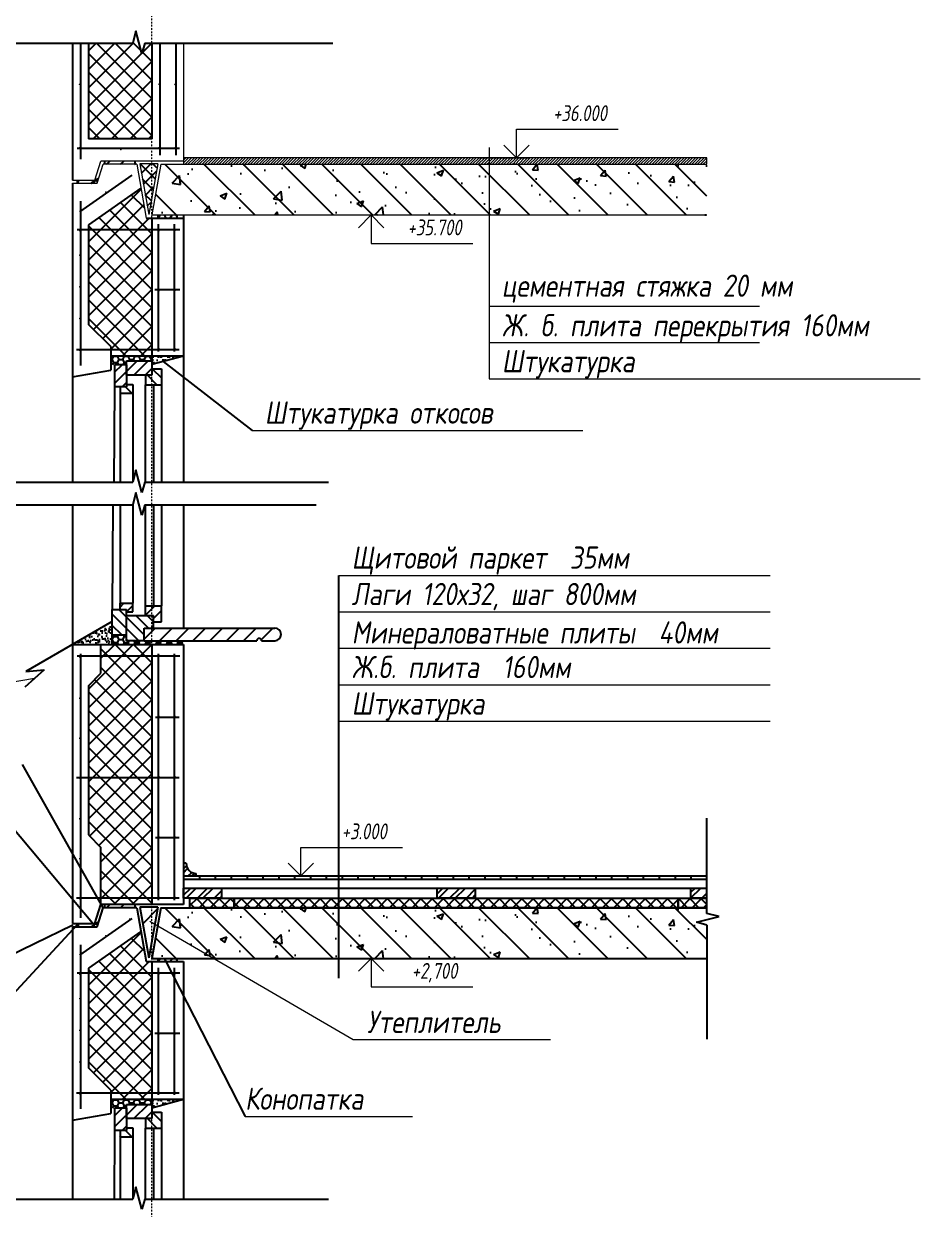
# Model space of a CAD drawing. Header units: millimetres. Extents: x -257254 to 390979, y -202328 to 355504.
# Drawn here: x 196437 to 210577, y 322458 to 341149 of the extents above; entities that cross this region are included whole.
import ezdxf
from ezdxf.enums import TextEntityAlignment as Align

# ---------------------------------------------------------------- set-up
doc = ezdxf.new("R2010")
doc.units = ezdxf.units.MM
doc.linetypes.add('DASHDOTX2', pattern=[50.8, 25.4, -12.7, 0, -12.7])
doc.layers.get('0').update_dxf_attribs({"lineweight": 25})
doc.layers.add('A-Wall-H', color=250, linetype='Continuous', lineweight=20)
doc.layers.add('RAZMER', color=250, linetype='Continuous', lineweight=13)
for name, color, linetype in [('АРМАТУРА', 134, 'Continuous'), ('ВЫНОСКИ_Р_СТ', 130, 'Continuous'), ('ГЕРМЕТИК', 50, 'Continuous'), ('ЛАГИ', 210, 'Continuous'), ('НЕНЕСУЩ_СТЕНЫ', 232, 'Continuous'), ('ОКНА_Р_СТ', 90, 'Continuous'), ('ПАРКЕТ', 30, 'Continuous'), ('ПЛИТЫ_ПЕРЕКРЫТИЯ', 10, 'Continuous'), ('ПОЛ', 250, 'Continuous'), ('ПРОКЛАДКА', 250, 'Continuous'), ('ПРОЁМЫ', 134, 'Continuous'), ('РАЗДЕЛИТ_ЛИНИИ', 60, 'Continuous'), ('СТЫКИ_ГОРИЗ', 190, 'Continuous'), ('УПРУГ_РЕЗ_ПРОКЛАДКА', 130, 'Continuous'), ('УТЕПЛИТЕЛЬ', 30, 'Continuous'), ('ШТРИХ_ПП', 20, 'Continuous'), ('ШТРИХ_УРП', 120, 'Continuous'), ('图框_标题栏属性', 1, 'Continuous')]:
    doc.layers.add(name, color=color, linetype=linetype)
doc.styles.add('SIMPLEX', font='simplex.shx', dxfattribs={"width": 0.8, "oblique": 10})
doc.styles.get("Standard").update_dxf_attribs({"font": 'GOST_Common.ttf'})
pattern_1 = [(45, (131372.34, 364033.62), (-145.8408, 145.8408), []), (135, (131372.34, 364033.62), (-145.8408, -145.8408), [])]
pattern_2 = [(37.5, (131372.34, 379033.625), (-3.14967, 96.34119), [0, -76, 0, -85, 0, -81.25]), (7.5, (131372.34, 379033.62), (88.48884, 141.1073), [0, -41, 0, -68.5, 0, -26.25]), (327.5, (131310.84, 379033.625), (155.70709, 0.28295), [0, -25, 0, -90, 0, -117.5]), (317.5, (131310.84, 379033.62), (150.30633, 43.88378), [0, -12.5, 0, -59, 0, -67.5])]
pattern_3 = [(0, (131372.34, 379033.625), (84.375, 48.71393), [56.25, -112.5]), (120, (131372.34, 379033.625), (-84.375, 48.71393), [56.25, -112.5]), (60, (131372.34, 379033.625), (2e-07, 97.427858), [-112.5, 56.25])]
pattern_4 = [(45, (131372.34, 379033.62), (-88.38835, 88.38835), [])]
pattern_5 = [(135, (131372.34, 379033.62), (-88.38835, -88.38835), [])]
pattern_6 = [(45, (131372.34, 379033.62), (-132.58252, 132.58252), [])]

# ---------------------------------------------------------------- blocks, each defined once
blk = doc.blocks.new('OTM_LEVEL_2')
at = {"color": 0, "linetype": 'ByBlock'}
for p, q in [((6, 0), (6, 4.5)), ((6, 4.5), (22, 4.5)), ((6, 0), (4, 2)), ((6, 0), (8, 2)), ((0, 0), (8, 0))]:
    blk.add_line(p, q, dxfattribs=at)
at = {"linetype": 'ByBlock'}
blk.add_attdef('OTM_LEVEL', text='', height=2.5, dxfattribs=at).set_placement((20, 6), align=Align.MIDDLE)

msp = doc.modelspace()

# ---------------------------------------------------------------- hatches: boundary and pattern name
at = {"layer": 'A-Wall-H'}
h = msp.add_hatch(dxfattribs=at)
h.set_pattern_fill('ANSI31', color=256, scale=10)
h.set_pattern_definition([(45, (292599.063, 369464.114), (-22.45064, 22.45064), [])])
h.paths.add_polyline_path([(203776.93414, 339034.73276), (198958.89273, 339034.73276), (198958.89273, 338933.28171), (203776.93414, 338933.28171)])
h.paths.add_polyline_path([(204159.66562, 339034.73276), (203776.93414, 339034.73276), (203780.29754, 338933.28171), (204195.86568, 338933.28171)])
h.paths.add_polyline_path([(207208.89273, 338933.28171), (204260.10054, 338933.28171), (204160.17629, 339034.73276), (207208.89273, 339034.73276)])
h.paths.add_polyline_path([(204262.56772, 338933.28171), (204191.29937, 338933.28171), (204160.17629, 339034.73276)], flags=17)
h.paths.add_polyline_path([(204211.11667, 338984.73276), (204163.82893, 339034.73276), (204160.17629, 339034.73276)], flags=16)
at = {"layer": 'ЛАГИ'}
h = msp.add_hatch(dxfattribs=at)
h.set_pattern_fill('ANSI32', color=0, scale=500, style=0)
h.set_pattern_definition([(45, (131372.34, 364033.62), (-132.58252, 132.58252), []), (45, (131460.73, 364033.62), (-132.58252, 132.58252), [])])
h.paths.add_polyline_path([(199558.89273, 327522.55679), (198958.89273, 327522.55679), (198958.89273, 327362.55679), (199558.89273, 327362.55679)])
h.paths.add_polyline_path([(203558.89273, 327522.55679), (202958.89273, 327522.55679), (202958.89273, 327362.55679), (203558.89273, 327362.55679)])
h.paths.add_polyline_path([(207208.89273, 327522.55679), (206958.89273, 327522.55679), (206958.89273, 327362.55679), (207208.89273, 327362.55679)])
at = {"layer": 'ОКНА_Р_СТ'}
h = msp.add_hatch(dxfattribs=at)
h.set_pattern_fill('HONEY', color=0, scale=450, style=0)
h.set_pattern_definition([(0, (131372.34, 375754.35), (84.375, 48.71393), [56.25, -112.5]), (120, (131372.34, 375754.35), (-84.375, 48.71393), [56.25, -112.5]), (60, (131372.34, 375754.35), (2e-07, 97.427858), [-112.5, 56.25])])
h.paths.add_polyline_path([(197808.89273, 335908.28171), (197808.89273, 335773.28171), (197868.89273, 335773.28171), (198058.89273, 335773.28171), (198058.89273, 335833.28171), (198458.89273, 335833.28171), (198458.89273, 335908.28171)])
h = msp.add_hatch(dxfattribs=at)
h.set_pattern_fill('AR-SAND', color=0, scale=50, style=0)
h.set_pattern_definition([(37.5, (131372.34, 375754.35), (-3.14967, 96.34119), [0, -76, 0, -85, 0, -81.25]), (7.5, (131372.34, 375754.35), (88.48884, 141.1073), [0, -41, 0, -68.5, 0, -26.25]), (327.5, (131310.84, 375754.35), (155.70709, 0.28295), [0, -25, 0, -90, 0, -117.5]), (317.5, (131310.84, 375754.35), (150.30633, 43.88378), [0, -12.5, 0, -59, 0, -67.5])])
h.paths.add_polyline_path([(198958.89273, 335908.28171), (198458.89273, 335908.28171), (198458.89273, 335774.30711)])
h = msp.add_hatch(dxfattribs=at)
h.set_pattern_fill('ANSI31', color=0, scale=1000, style=0)
h.set_pattern_definition([(45, (131372.34, 375754.35), (-88.38835, 88.38835), [])])
h.paths.add_polyline_path([(198058.89273, 335773.28171), (197868.89273, 335773.28171), (197868.89273, 335423.28171), (198058.89273, 335423.28171)])
h.paths.add_polyline_path([(198058.89273, 335833.28171), (198058.89273, 335608.28171), (198458.89273, 335608.28171), (198458.89273, 335833.28171)])
h = msp.add_hatch(dxfattribs=at)
h.set_pattern_fill('ANSI31', color=0, scale=1000, angle=90, style=0)
h.set_pattern_definition([(135, (131372.34, 375754.35), (-88.38835, -88.38835), [])])
h.paths.add_polyline_path([(198158.89273, 335461.1574), (198058.89273, 335461.1574), (198058.89273, 335423.28171), (197958.89273, 335423.28171), (197958.89273, 335323.28171), (198158.89273, 335323.28171)])
h.paths.add_polyline_path([(198458.89273, 335608.28171), (198358.89273, 335608.28171), (198358.89273, 335458.28171), (198608.89273, 335458.28171), (198608.89273, 335708.28171), (198458.89273, 335708.28171)])
h = msp.add_hatch(dxfattribs=at)
h.set_pattern_fill('ANSI31', color=0, scale=1000, style=0)
h.set_pattern_definition(pattern_4)
h.paths.add_polyline_path([(198486.41682, 331821.42704), (198486.41682, 331721.42704), (198608.89273, 331721.42704), (198608.89273, 331971.42704), (198358.89273, 331971.42704), (198358.89273, 331821.42704)])
h.paths.add_polyline_path([(198058.89273, 331912.55679), (198058.89273, 331874.68111), (198158.89273, 331874.68111), (198158.89273, 332012.55679), (197958.89273, 332012.55679), (197958.89273, 331912.55679)])
h = msp.add_hatch(dxfattribs=at)
h.set_pattern_fill('ANSI31', color=0, scale=1000, style=0)
h.set_pattern_definition(pattern_4)
h.paths.add_polyline_path([(198486.41682, 331821.42704), (198486.41682, 331721.42704), (198608.89273, 331721.42704), (198608.89273, 331971.42704), (198358.89273, 331971.42704), (198358.89273, 331821.42704)])
h.paths.add_polyline_path([(198058.89273, 331912.55679), (198058.89273, 331874.68111), (198158.89273, 331874.68111), (198158.89273, 332012.55679), (197958.89273, 332012.55679), (197958.89273, 331912.55679)])
h = msp.add_hatch(dxfattribs=at)
h.set_pattern_fill('ANSI31', color=0, scale=1000, angle=90, style=0)
h.set_pattern_definition(pattern_5)
h.paths.add_polyline_path([(198058.89273, 331762.55679), (198058.89273, 331912.55679), (197833.89273, 331912.55679), (197833.89273, 331512.55679), (198058.89273, 331512.55679)])
h.paths.add_polyline_path([(198336.41682, 331621.42704), (198486.41682, 331621.42704), (198486.41682, 331821.42704), (198058.89273, 331821.42704), (198058.89273, 331762.55679), (198058.89273, 331421.42704), (198336.41682, 331421.42704)])
h = msp.add_hatch(dxfattribs=at)
h.set_pattern_fill('ANSI31', color=0, scale=1000, angle=90, style=0)
h.set_pattern_definition(pattern_5)
h.paths.add_polyline_path([(198058.89273, 331762.55679), (198058.89273, 331912.55679), (197833.89273, 331912.55679), (197833.89273, 331512.55679), (198058.89273, 331512.55679)])
h.paths.add_polyline_path([(198336.41682, 331621.42704), (198486.41682, 331621.42704), (198486.41682, 331821.42704), (198058.89273, 331821.42704), (198058.89273, 331762.55679), (198058.89273, 331421.42704), (198336.41682, 331421.42704)])
h = msp.add_hatch(dxfattribs=at)
h.set_pattern_fill('AR-SAND', color=0, scale=50, style=0)
h.set_pattern_definition(pattern_2)
h.paths.add_polyline_path([(197833.89273, 331512.55679), (197833.89273, 331723.40071), (197208.89273, 331362.55679), (197833.89273, 331362.55679)])
h = msp.add_hatch(dxfattribs=at)
h.set_pattern_fill('AR-SAND', color=0, scale=50, style=0)
h.set_pattern_definition(pattern_2)
h.paths.add_polyline_path([(197833.89273, 331512.55679), (197833.89273, 331723.40071), (197208.89273, 331362.55679), (197833.89273, 331362.55679)])
h = msp.add_hatch(dxfattribs=at)
h.set_pattern_fill('ANSI31', color=0, scale=1500, style=0)
h.set_pattern_definition(pattern_6)
h.paths.add_polyline_path([(200113.32787, 331421.42704, -1), (200188.32787, 331421.42704), (200396.87996, 331421.42704, 1), (200396.87996, 331621.42704), (198336.41682, 331621.42704), (198336.41682, 331421.42704)])
h = msp.add_hatch(dxfattribs=at)
h.set_pattern_fill('ANSI31', color=0, scale=1500, style=0)
h.set_pattern_definition(pattern_6)
h.paths.add_polyline_path([(200113.32787, 331421.42704, -1), (200188.32787, 331421.42704), (200396.87996, 331421.42704, 1), (200396.87996, 331621.42704), (198336.41682, 331621.42704), (198336.41682, 331421.42704)])
h = msp.add_hatch(dxfattribs=at)
h.set_pattern_fill('HONEY', color=0, scale=450, style=0)
h.set_pattern_definition(pattern_3)
h.paths.add_polyline_path([(198058.89273, 331512.55679), (197833.89273, 331512.55679), (197833.89273, 331362.55679), (198958.89273, 331362.55679), (198958.89273, 331421.42704), (198336.41682, 331421.42704), (198058.89273, 331421.42704)])
h = msp.add_hatch(dxfattribs=at)
h.set_pattern_fill('HONEY', color=0, scale=450, style=0)
h.set_pattern_definition(pattern_3)
h.paths.add_polyline_path([(198058.89273, 331512.55679), (197833.89273, 331512.55679), (197833.89273, 331362.55679), (198958.89273, 331362.55679), (198958.89273, 331421.42704), (198336.41682, 331421.42704), (198058.89273, 331421.42704)])
h = msp.add_hatch(dxfattribs=at)
h.set_pattern_fill('HONEY', color=0, scale=450, style=0)
h.set_pattern_definition([(0, (131372.34, 364033.625), (84.375, 48.71393), [56.25, -112.5]), (120, (131372.34, 364033.625), (-84.375, 48.71393), [56.25, -112.5]), (60, (131372.34, 364033.625), (2e-07, 97.427858), [-112.5, 56.25])])
h.paths.add_polyline_path([(197808.89273, 324187.55679), (197808.89273, 324052.55679), (197868.89273, 324052.55679), (198058.89273, 324052.55679), (198058.89273, 324112.55679), (198458.89273, 324112.55679), (198458.89273, 324187.55679)])
h = msp.add_hatch(dxfattribs=at)
h.set_pattern_fill('ANSI31', color=0, scale=1000, style=0)
h.set_pattern_definition([(45, (131372.34, 364033.62), (-88.38835, 88.38835), [])])
h.paths.add_polyline_path([(198058.89273, 324052.55679), (197868.89273, 324052.55679), (197868.89273, 323702.55679), (198058.89273, 323702.55679)])
h.paths.add_polyline_path([(198058.89273, 324112.55679), (198058.89273, 323887.55679), (198458.89273, 323887.55679), (198458.89273, 324112.55679)])
h = msp.add_hatch(dxfattribs=at)
h.set_pattern_fill('AR-SAND', color=0, scale=50, style=0)
h.set_pattern_definition([(37.5, (131372.34, 364033.625), (-3.14967, 96.34119), [0, -76, 0, -85, 0, -81.25]), (7.5, (131372.34, 364033.62), (88.48884, 141.1073), [0, -41, 0, -68.5, 0, -26.25]), (327.5, (131310.84, 364033.625), (155.70709, 0.28295), [0, -25, 0, -90, 0, -117.5]), (317.5, (131310.84, 364033.62), (150.30633, 43.88378), [0, -12.5, 0, -59, 0, -67.5])])
h.paths.add_polyline_path([(198958.89273, 324187.55679), (198458.89273, 324187.55679), (198458.89273, 324053.5822)])
h = msp.add_hatch(dxfattribs=at)
h.set_pattern_fill('ANSI31', color=0, scale=1000, angle=90, style=0)
h.set_pattern_definition([(135, (131372.34, 364033.62), (-88.38835, -88.38835), [])])
h.paths.add_polyline_path([(198158.89273, 323740.43248), (198058.89273, 323740.43248), (198058.89273, 323702.55679), (197958.89273, 323702.55679), (197958.89273, 323602.55679), (198158.89273, 323602.55679)])
h.paths.add_polyline_path([(198458.89273, 323887.55679), (198358.89273, 323887.55679), (198358.89273, 323737.55679), (198608.89273, 323737.55679), (198608.89273, 323987.55679), (198458.89273, 323987.55679)])
at = {"layer": 'ПАРКЕТ'}
h = msp.add_hatch(dxfattribs=at)
h.set_pattern_fill('ANSI32', color=0, scale=350, style=0)
h.set_pattern_definition([(45, (131372.34, 379033.62), (-92.80777, 92.80777), []), (45, (131434.21, 379033.62), (-92.80777, 92.80777), [])])
h.paths.add_polyline_path([(198998.89273, 327912.55679), (198958.89273, 327912.55679), (198958.89273, 327712.55679), (199158.89273, 327712.55679), (199158.89273, 327752.55679, -0.4142135624)])
at = {"layer": 'ПРОКЛАДКА'}
h = msp.add_hatch(dxfattribs=at)
h.set_pattern_fill('ANSI31', color=0, scale=1250, style=0)
h.set_pattern_definition([(45, (131372.34, 375754.35), (-110.48543, 110.48543), [])])
h.paths.add_polyline_path([(198192.69577, 338933.28171), (198192.69577, 338983.28171), (197717.69577, 338983.28171), (197717.69577, 338933.28171)])
h = msp.add_hatch(dxfattribs=at)
h.set_pattern_fill('ANSI31', color=0, scale=1250, style=0)
h.set_pattern_definition([(45, (131372.34, 364033.62), (-110.48543, 110.48543), [])])
h.paths.add_polyline_path([(198192.69577, 327212.55679), (198192.69577, 327262.55679), (197717.69577, 327262.55679), (197717.69577, 327212.55679)])
at = {"layer": 'УТЕПЛИТЕЛЬ'}
h = msp.add_hatch(dxfattribs=at)
h.set_pattern_fill('ANSI37', color=0, scale=1150, style=0)
h.set_pattern_definition([(45, (131372.34, 375754.35), (-101.6466, 101.6466), []), (135, (131372.34, 375754.35), (-101.6466, -101.6466), [])])
h.paths.add_polyline_path([(198550.71393, 338941.96412), (198268.59076, 338941.96412), (198409.65234, 338141.96412)])
h = msp.add_hatch(dxfattribs=at)
h.set_pattern_fill('ANSI37', color=0, scale=1650, style=0)
h.set_pattern_definition([(45, (131372.34, 375754.35), (-145.8408, 145.8408), []), (135, (131372.34, 375754.35), (-145.8408, -145.8408), [])])
h.paths.add_polyline_path([(197458.89273, 336408.28171), (197808.89273, 336058.28171), (197808.89273, 335908.28171), (198458.89273, 335908.28171), (198458.89273, 338083.28171), (198369.2283, 338083.28171), (198285.47299, 338558.28171), (197458.89273, 337979.50398)])
h = msp.add_hatch(dxfattribs=at)
h.set_pattern_fill('ANSI37', color=0, scale=1650, style=0)
h.set_pattern_definition(pattern_1)
h.paths.add_polyline_path([(197458.89273, 328360.0327), (197656.36864, 328162.55679), (197656.36864, 327262.55679), (198458.89273, 327262.55679), (198458.89273, 331362.55679), (197656.36864, 331362.55679), (197656.36864, 330910.0327), (197458.89273, 330712.55679)])
h = msp.add_hatch(dxfattribs=at)
h.set_pattern_fill('ANSI37', color=0, scale=1000, style=0)
h.set_pattern_definition([(45, (131372.34, 364033.62), (-88.38835, 88.38835), []), (135, (131372.34, 364033.62), (-88.38835, -88.38835), [])])
h.paths.add_polyline_path([(199758.89273, 327212.55679), (199758.89273, 327362.55679), (199058.89273, 327362.55679), (199058.89273, 327212.55679)])
h.paths.add_polyline_path([(199758.89273, 327362.55679), (199758.89273, 327212.55679), (206758.89273, 327212.55679), (206758.89273, 327362.55679)])
h.paths.add_polyline_path([(206758.89273, 327362.55679), (206758.89273, 327212.55679), (207208.89273, 327212.55679), (207208.89273, 327362.55679)])
h = msp.add_hatch(dxfattribs=at)
h.set_pattern_fill('ANSI37', color=0, scale=1150, style=0)
h.set_pattern_definition([(45, (163021, 281336), (-2581.82, 2581.82), []), (135, (163021, 281336), (-2581.82, -2581.82), [])])
h.paths.add_polyline_path([(198550.71393, 327221.2392), (198268.59076, 327221.2392), (198409.65234, 326421.2392)])
h = msp.add_hatch(dxfattribs=at)
h.set_pattern_fill('ANSI37', color=0, scale=1650, style=0)
h.set_pattern_definition(pattern_1)
h.paths.add_polyline_path([(197458.89273, 324687.55679), (197808.89273, 324337.55679), (197808.89273, 324187.55679), (198458.89273, 324187.55679), (198458.89273, 326362.55679), (198369.2283, 326362.55679), (198285.47299, 326837.55679), (197458.89273, 326258.77907)])
at = {"layer": 'ШТРИХ_ПП'}
h = msp.add_hatch(dxfattribs=at)
h.set_pattern_fill('AR-CONC', color=0, scale=150, style=0)
h.set_pattern_definition([(50, (131372.3, 390754.35), (1075.89, -94.128), [112.5, -1237.5]), (355, (131372.3, 390754.3), (-208.127, 1128.288), [90, -990]), (100.4514, (131462, 390746.5), (867.764, 1034.159), [95.61, -1051.713]), (46.1842, (131372.3, 391054.3), (1600.862, -248.279), [168.75, -1856.25]), (96.6356, (131505.7, 391033.7), (1401.994, 1461.177), [143.415, -1577.57]), (351.1842, (131372.3, 391054.3), (1401.993, 1461.178), [135, -1485]), (21, (131522.3, 390979.35), (895.361, -603.928), [112.5, -1237.5]), (326, (131522.3, 390979.3), (364.973, 1087.725), [90, -990]), (71.4514, (131597, 390929), (1260.334, 483.796), [95.61, -1051.713]), (37.5, (131372.34, 390754.35), (18.2398, 499.3408), [0, -978, 0, -1005, 0, -993.75]), (7.5, (131372.34, 390754.35), (394.6043, 591.6176), [0, -573, 0, -955.5, 0, -378.75]), (327.5, (131037.84, 390754.35), (800.7337, -33.8323), [0, -375, 0, -1170, 0, -1552.5]), (317.5, (130887.84, 390754.35), (874.779, 150.1575), [0, -487.5, 0, -777, 0, -1102.5])])
h.paths.add_polyline_path([(207208.89273, 338933.28171), (198599.95431, 338933.28171), (198458.89273, 338133.28171), (207208.89273, 338133.28171)])
h = msp.add_hatch(dxfattribs=at)
h.set_pattern_fill('ANSI31', color=0, scale=3500, angle=90, style=0)
h.set_pattern_definition([(135, (131372.34, 390754.35), (-309.3592, -309.3592), [])])
h.paths.add_polyline_path([(207208.89273, 338933.28171), (198599.95431, 338933.28171), (198458.89273, 338133.28171), (207208.89273, 338133.28171)])
h = msp.add_hatch(dxfattribs=at)
h.set_pattern_fill('AR-CONC', color=0, scale=150, style=0)
h.set_pattern_definition([(50, (131372.3, 379033.6), (1075.89, -94.128), [112.5, -1237.5]), (355, (131372.3, 379033.6), (-208.127, 1128.288), [90, -990]), (100.4514, (131462, 379025.8), (867.764, 1034.159), [95.61, -1051.713]), (46.1842, (131372.3, 379333.6), (1600.862, -248.279), [168.75, -1856.25]), (96.6356, (131505.7, 379313), (1401.994, 1461.177), [143.415, -1577.57]), (351.1842, (131372.3, 379333.6), (1401.993, 1461.178), [135, -1485]), (21, (131522.3, 379258.6), (895.361, -603.928), [112.5, -1237.5]), (326, (131522.3, 379258.6), (364.973, 1087.725), [90, -990]), (71.4514, (131597, 379208.3), (1260.334, 483.796), [95.61, -1051.713]), (37.5, (131372.34, 379033.62), (18.2398, 499.3408), [0, -978, 0, -1005, 0, -993.75]), (7.5, (131372.34, 379033.6), (394.6043, 591.6176), [0, -573, 0, -955.5, 0, -378.75]), (327.5, (131037.84, 379033.62), (800.7337, -33.8323), [0, -375, 0, -1170, 0, -1552.5]), (317.5, (130887.84, 379033.6), (874.779, 150.1575), [0, -487.5, 0, -777, 0, -1102.5])])
h.paths.add_polyline_path([(207208.89273, 327212.55679), (198599.95431, 327212.55679), (198458.89273, 326412.55679), (207208.89273, 326412.55679)])
h = msp.add_hatch(dxfattribs=at)
h.set_pattern_fill('ANSI31', color=0, scale=3500, angle=90, style=0)
h.set_pattern_definition([(135, (131372.34, 379033.62), (-309.3592, -309.3592), [])])
h.paths.add_polyline_path([(207208.89273, 327212.55679), (198599.95431, 327212.55679), (198458.89273, 326412.55679), (207208.89273, 326412.55679)])
at = {"layer": 'ШТРИХ_УРП'}
h = msp.add_hatch(dxfattribs=at)
h.set_pattern_fill('HONEY', color=0, scale=250, style=0)
h.set_pattern_definition([(0, (131372.34, 375754.35), (46.875, 27.063294), [31.25, -62.5]), (120, (131372.34, 375754.35), (-46.875, 27.063294), [31.25, -62.5]), (60, (131372.34, 375754.35), (1e-07, 54.126588), [-62.5, 31.25])])
h.paths.add_polyline_path([(197617.07458, 338700.54362), (197606.59072, 338703.076), (197500.70744, 338633.28171), (197595.21986, 338633.28171)])
h = msp.add_hatch(dxfattribs=at)
h.set_pattern_fill('HONEY', color=0, scale=500, style=0)
h.set_pattern_definition([(0, (131372.34, 375754.35), (93.75, 54.126587), [62.5, -125]), (120, (131372.34, 375754.35), (-93.75, 54.126588), [62.5, -125]), (60, (131372.34, 375754.35), (2e-07, 108.253175), [-125, 62.5])])
h.paths.add_polyline_path([(198858.89273, 338133.28171), (198558.89273, 338133.28171), (198558.89273, 338083.28171), (198858.89273, 338083.28171)])
h = msp.add_hatch(dxfattribs=at)
h.set_pattern_fill('HONEY', color=0, scale=250, style=0)
h.set_pattern_definition([(0, (131372.34, 364033.625), (46.875, 27.063294), [31.25, -62.5]), (120, (131372.34, 364033.625), (-46.875, 27.063294), [31.25, -62.5]), (60, (131372.34, 364033.625), (1e-07, 54.126588), [-62.5, 31.25])])
h.paths.add_polyline_path([(197617.07458, 326979.81871), (197606.59072, 326982.35108), (197500.70744, 326912.55679), (197595.21986, 326912.55679)])
h = msp.add_hatch(dxfattribs=at)
h.set_pattern_fill('HONEY', color=0, scale=500, style=0)
h.set_pattern_definition([(0, (131372.34, 364033.625), (93.75, 54.126587), [62.5, -125]), (120, (131372.34, 364033.625), (-93.75, 54.126588), [62.5, -125]), (60, (131372.34, 364033.625), (2e-07, 108.253175), [-125, 62.5])])
h.paths.add_polyline_path([(198558.89273, 326412.55679), (198558.89273, 326362.55679), (198858.89273, 326362.55679), (198858.89273, 326412.55679)])

# ---------------------------------------------------------------- linework, layer by layer
at = {"layer": 'A-Wall-H', "color": 0}
for p, q in [((198958.89273, 340840.88693), (198958.89273, 338933.28171)), ((197558.89273, 338683.28171), (197656.36864, 338983.28171)), ((197595.21986, 338633.28171), (197692.69577, 338933.28171)), ((198958.89273, 338983.28171), (197656.36864, 338983.28171)), ((198219.35037, 338933.28171), (197692.69577, 338933.28171)), ((198219.35037, 338933.28171), (198369.2283, 338083.28171)), ((198268.59076, 338941.96412), (198409.65234, 338141.96412)), ((198550.71393, 338941.96412), (198268.59076, 338941.96412)), ((198550.71393, 338941.96412), (198409.65234, 338141.96412)), ((198599.95431, 338933.28171), (198458.89273, 338133.28171)), ((198599.95431, 338933.28171), (207208.89273, 338933.28171)), ((197208.89273, 338683.28171), (197558.89273, 338683.28171)), ((197208.89273, 338633.28171), (197595.21986, 338633.28171)), ((198458.89273, 338133.28171), (207208.89273, 338133.28171)), ((198958.89273, 338083.28171), (198958.89273, 335908.28171))]:
    msp.add_line(p, q, dxfattribs=at)
at = {"layer": 'A-Wall-H'}
msp.add_lwpolyline([(198958.89273, 338933.28171), (207208.89273, 338933.28171), (207208.89273, 339034.73276), (198958.89273, 339034.73276)], close=True, dxfattribs=at)
msp.add_lwpolyline([(198369.2283, 338083.28171), (198958.89273, 338083.28171)], dxfattribs=at)
at = {"layer": 'RAZMER', "color": 0}
for p, q in [((203776.93414, 339196.17664), (203776.93414, 335548.10455)), ((203776.93414, 336698.10455), (208043.27971, 336698.10455)), ((203776.93414, 336123.10455), (208043.27971, 336123.10455)), ((203776.93414, 335548.10455), (210576.53834, 335548.10455)), ((200038.49725, 334737.74526), (205253.2208, 334737.74526)), ((201408.89273, 332452.35105), (208208.49692, 332452.35105)), ((201408.89273, 331877.35105), (207830.74114, 331877.35105)), ((201408.89273, 331877.35105), (208208.49692, 331877.35105)), ((201408.89273, 331302.35105), (208208.49692, 331302.35105)), ((196607.16703, 330826.92336), (193560.47778, 330298.71733)), ((201408.89273, 330727.35105), (208208.49692, 330727.35105)), ((201408.89273, 330152.35105), (208208.49692, 330152.35105)), ((198427.73697, 327002.90312), (201635.14117, 325132.16199)), ((201635.14117, 325132.16199), (204745.30502, 325132.16199)), ((199928.58124, 323922.10367), (202568.69716, 323922.10367))]:
    msp.add_line(p, q, dxfattribs=at)
at = {"layer": 'АРМАТУРА', "color": 0}
for p, q in [((197333.89273, 340840.88693), (197333.89273, 339010.95542)), ((198583.89273, 340840.88693), (198583.89273, 339076.78714)), ((198833.89273, 340840.88693), (198833.89273, 339076.78714)), ((198892.44373, 339180.81928), (197281.28869, 339180.81928)), ((198142.07888, 338763.06972), (197315.49862, 338184.29199)), ((197333.89273, 338349.29886), (197333.89273, 335760.36139)), ((198558.35118, 337986.21653), (198558.35118, 335981.36798)), ((198808.35118, 337986.21653), (198808.35118, 335981.36798)), ((198898.04759, 337899.39216), (197278.55839, 337899.39216)), ((198898.04759, 336952.21981), (198503.05043, 336952.21981)), ((197270.65828, 336012.94098), (198890.14749, 336012.94098)), ((197333.89273, 331212.42012), (197333.89273, 327053.21874)), ((198558.35118, 331212.42012), (198558.35118, 327331.63377)), ((198808.35118, 331212.42012), (198808.35118, 327331.63377)), ((198898.04759, 331178.66724), (197278.55839, 331178.66724)), ((198898.04759, 331178.66724), (197278.55839, 331178.66724)), ((198514.22894, 330217.21607), (198890.14749, 330217.21607)), ((198514.22894, 330217.21607), (198890.14749, 330217.21607)), ((197270.65828, 329267.21607), (198890.14749, 329267.21607)), ((198514.22894, 328317.21607), (198890.14749, 328317.21607)), ((197270.65828, 327367.21607), (198890.14749, 327367.21607)), ((198142.07888, 327042.34481), (197315.49862, 326463.56708)), ((197333.89273, 326628.57394), (197333.89273, 324039.63648)), ((198898.04759, 326178.66724), (197278.55839, 326178.66724)), ((198558.35118, 326265.49161), (198558.35118, 324260.64307)), ((198808.35118, 326265.49161), (198808.35118, 324260.64307)), ((198898.04759, 325231.49489), (198503.05043, 325231.49489)), ((197270.65828, 324292.21607), (198890.14749, 324292.21607))]:
    msp.add_line(p, q, dxfattribs=at)
at = {"layer": 'АРМАТУРА', "color": 0, "const_width": 12.5}
for points in [[(197312.67029, 340193.12559, 1), (197325.17029, 340193.12559, 1)], [(198564.65984, 340195.04121, 1), (198577.15984, 340195.04121, 1)], [(198815.82337, 340191.20996, 1), (198828.32337, 340191.20996, 1)], [(197312.67029, 339193.12559, 1), (197325.17029, 339193.12559, 1)], [(197963.24238, 339164.67343, 1), (197975.74238, 339164.67343, 1)], [(198564.65984, 339195.04121, 1), (198577.15984, 339195.04121, 1)], [(198815.82337, 339191.20996, 1), (198828.32337, 339191.20996, 1)], [(197726.36388, 338492.53045, 1), (197738.86388, 338492.53045, 1)], [(197339.98147, 338219.01186, 1), (197352.48147, 338219.01186, 1)], [(197314.59383, 337886.70637, 1), (197327.09383, 337886.70637, 1)], [(198564.60251, 337886.4377, 1), (198577.10251, 337886.4377, 1)], [(198814.69681, 337887.3808, 1), (198827.19681, 337887.3808, 1)], [(197314.89484, 337500.14992, 1), (197327.39484, 337500.14992, 1)], [(197314.89484, 337000.14992, 1), (197327.39484, 337000.14992, 1)], [(198564.60251, 336939.26535, 1), (198577.10251, 336939.26535, 1)], [(198814.69681, 336940.20845, 1), (198827.19681, 336940.20845, 1)], [(197314.89484, 336500.14992, 1), (197327.39484, 336500.14992, 1)], [(197314.89484, 336000.14992, 1), (197327.39484, 336000.14992, 1)], [(198564.80729, 336025.96452, 1), (198577.30729, 336025.96452, 1)], [(198817.94449, 336024.77139, 1), (198830.44449, 336024.77139, 1)], [(198814.66404, 331192.07129, 1), (198827.16404, 331192.07129, 1)], [(198814.66404, 331192.07129, 1), (198827.16404, 331192.07129, 1)], [(197313.66211, 331165.71586, 1), (197326.16211, 331165.71586, 1)], [(197313.66211, 331165.71586, 1), (197326.16211, 331165.71586, 1)], [(198563.92881, 331190.80797, 1), (198576.42881, 331190.80797, 1)], [(198563.92881, 331190.80797, 1), (198576.42881, 331190.80797, 1)], [(197313.66211, 330514.26469, 1), (197326.16211, 330514.26469, 1)], [(197313.66211, 330514.26469, 1), (197326.16211, 330514.26469, 1)], [(198563.92881, 330229.35679, 1), (198576.42881, 330229.35679, 1)], [(198563.92881, 330229.35679, 1), (198576.42881, 330229.35679, 1)], [(198814.66404, 330230.62011, 1), (198827.16404, 330230.62011, 1)], [(198814.66404, 330230.62011, 1), (198827.16404, 330230.62011, 1)], [(197313.66211, 329884.26469, 1), (197326.16211, 329884.26469, 1)], [(197313.66211, 329254.26469, 1), (197326.16211, 329254.26469, 1)], [(198563.92881, 329279.35679, 1), (198576.42881, 329279.35679, 1)], [(198814.66404, 329280.62011, 1), (198827.16404, 329280.62011, 1)], [(197313.72559, 328614.86143, 1), (197326.22559, 328614.86143, 1)], [(198563.92881, 328329.35679, 1), (198576.42881, 328329.35679, 1)], [(198814.66404, 328330.62011, 1), (198827.16404, 328330.62011, 1)], [(197313.72559, 327984.86143, 1), (197326.22559, 327984.86143, 1)], [(197313.72559, 327354.86143, 1), (197326.22559, 327354.86143, 1)], [(198563.92881, 327379.35679, 1), (198576.42881, 327379.35679, 1)], [(198814.66404, 327380.62011, 1), (198827.16404, 327380.62011, 1)], [(198103.5602, 327034.2427, 1), (198116.0602, 327034.2427, 1)], [(197726.36388, 326771.80553, 1), (197738.86388, 326771.80553, 1)], [(197339.98147, 326498.28694, 1), (197352.48147, 326498.28694, 1)], [(197314.59383, 326165.98146, 1), (197327.09383, 326165.98146, 1)], [(198564.60251, 326165.71278, 1), (198577.10251, 326165.71278, 1)], [(198814.69681, 326166.65588, 1), (198827.19681, 326166.65588, 1)], [(197314.89484, 325779.425, 1), (197327.39484, 325779.425, 1)], [(197314.89484, 325279.425, 1), (197327.39484, 325279.425, 1)], [(198564.60251, 325218.54043, 1), (198577.10251, 325218.54043, 1)], [(198814.69681, 325219.48353, 1), (198827.19681, 325219.48353, 1)], [(197314.89484, 324779.425, 1), (197327.39484, 324779.425, 1)], [(197314.89484, 324279.425, 1), (197327.39484, 324279.425, 1)], [(198564.80729, 324305.23961, 1), (198577.30729, 324305.23961, 1)], [(198817.94449, 324304.04648, 1), (198830.44449, 324304.04648, 1)]]:
    msp.add_lwpolyline(points, format="xyb", close=True, dxfattribs=at)
at = {"layer": 'ВЫНОСКИ_Р_СТ', "color": 0}
for p, q in [((198638.20744, 335822.35434), (200038.49725, 334737.74526)), ((201408.89273, 326104.21438), (201408.89273, 332452.35105)), ((197692.69577, 327212.55679), (196418.20454, 329470.70281)), ((197549.52155, 326939.04002), (196216.8248, 328524.16908)), ((197277.64235, 326936.99489), (195055.92228, 324539.73653)), ((197211.08261, 326938.14886), (195662.03575, 326183.47612)), ((198669.80768, 326387.55679), (199928.58124, 323922.10367))]:
    msp.add_line(p, q, dxfattribs=at)
at = {"layer": 'ГЕРМЕТИК', "color": 0, "const_width": 25}
for points in [[(197277.64235, 338657.7198, 1), (197302.64235, 338657.7198, 1)], [(197277.64235, 326936.99489, 1), (197302.64235, 326936.99489, 1)]]:
    msp.add_lwpolyline(points, format="xyb", close=True, dxfattribs=at)
at = {"layer": 'ЛАГИ', "color": 0}
for points in [[(198958.89273, 327522.55679), (199558.89273, 327522.55679), (199558.89273, 327362.55679), (198958.89273, 327362.55679)], [(202958.89273, 327522.55679), (203558.89273, 327522.55679), (203558.89273, 327362.55679), (202958.89273, 327362.55679)]]:
    msp.add_lwpolyline(points, close=True, dxfattribs=at)
msp.add_lwpolyline([(207208.89273, 327362.55679), (206958.89273, 327362.55679), (206958.89273, 327522.55679), (207208.89273, 327522.55679)], dxfattribs=at)
at = {"layer": 'НЕНЕСУЩ_СТЕНЫ', "color": 0}
for p, q in [((197208.89273, 340840.88693), (197208.89273, 338683.28171)), ((197458.89273, 340840.88693), (197458.89273, 339333.28171)), ((198458.89273, 340840.88693), (198458.89273, 339333.28171)), ((198458.89273, 339333.28171), (197458.89273, 339333.28171)), ((197208.89273, 338633.28171), (197208.89273, 335583.28171)), ((198285.47299, 338558.28171), (197458.89273, 337979.50398)), ((197208.89273, 338483.28171), (197208.89273, 335583.28171)), ((197208.89273, 338483.28171), (197208.89273, 335583.28171)), ((198958.89273, 338133.28171), (198958.89273, 335908.28171)), ((198958.89273, 338133.28171), (198958.89273, 335908.28171)), ((197458.89273, 337979.50398), (197458.89273, 336408.28171)), ((198458.89273, 338083.28171), (198458.89273, 335908.28171)), ((197808.89273, 336058.28171), (197458.89273, 336408.28171)), ((197808.89273, 336058.28171), (197808.89273, 335689.0779)), ((198958.89273, 335908.28171), (197808.89273, 335908.28171)), ((197208.89273, 335583.28171), (197808.89273, 335689.0779)), ((197208.89273, 331362.55679), (197208.89273, 326962.55679)), ((197208.89273, 331362.55679), (198958.89273, 331362.55679)), ((197208.89273, 331362.55679), (198958.89273, 331362.55679)), ((197656.36864, 330910.0327), (197656.36864, 331362.55679)), ((197656.36864, 330910.0327), (197656.36864, 331362.55679)), ((198458.89273, 331362.55679), (198458.89273, 327262.55679)), ((198958.89273, 331362.55679), (198958.89273, 327262.55679)), ((197458.89273, 330712.55679), (197656.36864, 330910.0327)), ((197458.89273, 330712.55679), (197656.36864, 330910.0327)), ((197458.89273, 330712.55679), (197458.89273, 328360.0327)), ((197458.89273, 328360.0327), (197656.36864, 328162.55679)), ((197656.36864, 327262.55679), (197656.36864, 328162.55679)), ((197208.89273, 326912.55679), (197208.89273, 323862.55679)), ((198285.47299, 326837.55679), (197458.89273, 326258.77907)), ((198458.89273, 326362.55679), (198458.89273, 324187.55679)), ((198958.89273, 326362.55679), (198958.89273, 324187.55679)), ((197458.89273, 326258.77907), (197458.89273, 324687.55679)), ((197808.89273, 324337.55679), (197458.89273, 324687.55679)), ((197808.89273, 324337.55679), (197808.89273, 323968.35298)), ((198958.89273, 324187.55679), (197808.89273, 324187.55679)), ((197208.89273, 323862.55679), (197808.89273, 323968.35298))]:
    msp.add_line(p, q, dxfattribs=at)
at = {"layer": 'ОКНА_Р_СТ', "color": 0}
for p, q in [((198458.89273, 335908.28171), (198458.89273, 335608.28171)), ((198958.89273, 335908.28171), (198458.89273, 335774.30711)), ((198058.89273, 335773.28171), (197868.89273, 335773.28171)), ((197868.89273, 335773.28171), (197868.89273, 335423.28171)), ((198058.89273, 335608.28171), (198058.89273, 335833.28171)), ((198058.89273, 335833.28171), (198458.89273, 335833.28171)), ((198058.89273, 335773.28171), (198058.89273, 335423.28171)), ((198458.89273, 335708.28171), (198608.89273, 335708.28171)), ((198608.89273, 335708.28171), (198608.89273, 335458.28171)), ((198458.89273, 335608.28171), (198058.89273, 335608.28171)), ((198358.89273, 335608.28171), (198358.89273, 335458.28171)), ((197868.89273, 335423.28171), (197861.14119, 333919.48335)), ((198058.89273, 335423.28171), (197868.89273, 335423.28171)), ((197958.89273, 335423.28171), (197958.89273, 335323.28171)), ((197958.89273, 335323.28171), (198158.89273, 335323.28171)), ((197958.89273, 335323.28171), (197958.89273, 333919.48335)), ((198058.89273, 335461.1574), (198158.89273, 335461.1574)), ((198158.89273, 335461.1574), (198158.89273, 335323.28171)), ((198158.89273, 335323.28171), (198158.89273, 333919.48335)), ((198358.89273, 335458.28171), (198608.89273, 335458.28171)), ((198358.89273, 333919.48335), (198358.89273, 335458.28171)), ((198483.89273, 335458.28171), (198483.89273, 333919.48335)), ((198608.89273, 335458.28171), (198608.89273, 333919.48335)), ((197842.39759, 333562.49967), (197833.89273, 331912.55679)), ((197958.89273, 333562.49967), (197958.89273, 332012.55679)), ((198158.89273, 333562.49967), (198158.89273, 332012.55679)), ((198358.89273, 331971.42704), (198358.89273, 333562.49967)), ((198483.89273, 333562.49967), (198483.89273, 331971.42704)), ((198608.89273, 333562.49967), (198608.89273, 331971.42704)), ((197958.89273, 332012.55679), (198158.89273, 332012.55679)), ((197958.89273, 331912.55679), (197958.89273, 332012.55679)), ((197958.89273, 332012.55679), (198158.89273, 332012.55679)), ((197958.89273, 331912.55679), (197958.89273, 332012.55679)), ((198158.89273, 331874.68111), (198158.89273, 332012.55679)), ((198158.89273, 331874.68111), (198158.89273, 332012.55679)), ((198358.89273, 331821.42704), (198358.89273, 331971.42704)), ((198358.89273, 331971.42704), (198608.89273, 331971.42704)), ((198358.89273, 331821.42704), (198358.89273, 331971.42704)), ((198358.89273, 331971.42704), (198608.89273, 331971.42704)), ((198608.89273, 331721.42704), (198608.89273, 331971.42704)), ((198608.89273, 331721.42704), (198608.89273, 331971.42704)), ((197833.89273, 331512.55679), (197833.89273, 331912.55679)), ((197833.89273, 331912.55679), (198058.89273, 331912.55679)), ((197833.89273, 331512.55679), (197833.89273, 331912.55679)), ((197833.89273, 331912.55679), (198058.89273, 331912.55679)), ((198058.89273, 331762.55679), (198058.89273, 331912.55679)), ((198058.89273, 331762.55679), (198058.89273, 331912.55679)), ((198058.89273, 331874.68111), (198158.89273, 331874.68111)), ((198058.89273, 331874.68111), (198158.89273, 331874.68111)), ((198058.89273, 331821.42704), (198486.41682, 331821.42704)), ((198058.89273, 331821.42704), (198486.41682, 331821.42704)), ((198486.41682, 331621.42704), (198486.41682, 331821.42704)), ((198486.41682, 331621.42704), (198486.41682, 331821.42704)), ((197833.89273, 331723.40071), (196472.92915, 330937.64803)), ((197833.89273, 331723.40071), (196472.92915, 330937.64803)), ((198058.89273, 331421.42704), (198058.89273, 331762.55679)), ((198058.89273, 331421.42704), (198058.89273, 331762.55679)), ((198336.41682, 331421.42704), (198336.41682, 331621.42704)), ((198336.41682, 331621.42704), (200396.87996, 331621.42704)), ((198336.41682, 331421.42704), (198336.41682, 331621.42704)), ((198336.41682, 331621.42704), (200396.87996, 331621.42704)), ((198486.41682, 331721.42704), (198608.89273, 331721.42704)), ((198486.41682, 331721.42704), (198608.89273, 331721.42704)), ((197833.89273, 331362.55679), (197833.89273, 331512.55679)), ((197833.89273, 331512.55679), (198058.89273, 331512.55679)), ((197833.89273, 331362.55679), (197833.89273, 331512.55679)), ((197833.89273, 331512.55679), (198058.89273, 331512.55679)), ((198336.41682, 331421.42704), (198058.89273, 331421.42704)), ((198336.41682, 331421.42704), (198058.89273, 331421.42704)), ((198336.41682, 331421.42704), (200113.32787, 331421.42704)), ((198336.41682, 331421.42704), (200113.32787, 331421.42704)), ((200188.32787, 331421.42704), (200396.87996, 331421.42704)), ((200188.32787, 331421.42704), (200396.87996, 331421.42704)), ((196760.20447, 330962.8898), (196454.12958, 330690.95693)), ((196760.20447, 330962.8898), (196454.12958, 330690.95693)), ((196472.92915, 330937.64803), (196760.20447, 330962.8898)), ((196472.92915, 330937.64803), (196760.20447, 330962.8898)), ((198058.89273, 323887.55679), (198058.89273, 324112.55679)), ((198058.89273, 324112.55679), (198458.89273, 324112.55679)), ((198458.89273, 324187.55679), (198458.89273, 323887.55679)), ((198958.89273, 324187.55679), (198458.89273, 324053.5822)), ((198058.89273, 324052.55679), (197868.89273, 324052.55679)), ((197868.89273, 324052.55679), (197868.89273, 323702.55679)), ((198058.89273, 324052.55679), (198058.89273, 323702.55679)), ((198458.89273, 323987.55679), (198608.89273, 323987.55679)), ((198608.89273, 323987.55679), (198608.89273, 323737.55679)), ((198458.89273, 323887.55679), (198058.89273, 323887.55679)), ((198058.89273, 323740.43248), (198158.89273, 323740.43248)), ((198158.89273, 323740.43248), (198158.89273, 323602.55679)), ((198358.89273, 323887.55679), (198358.89273, 323737.55679)), ((198358.89273, 323737.55679), (198608.89273, 323737.55679)), ((198358.89273, 322618.40587), (198358.89273, 323737.55679)), ((198483.89273, 323737.55679), (198483.89273, 322618.40587)), ((198608.89273, 323737.55679), (198608.89273, 322618.40587)), ((197868.89273, 323702.55679), (197863.30432, 322618.40587)), ((198058.89273, 323702.55679), (197868.89273, 323702.55679)), ((197958.89273, 323702.55679), (197958.89273, 323602.55679)), ((197958.89273, 323602.55679), (198158.89273, 323602.55679)), ((197958.89273, 323602.55679), (197958.89273, 322618.40587)), ((198158.89273, 323602.55679), (198158.89273, 322618.40587))]:
    msp.add_line(p, q, dxfattribs=at)
for centre, radius, start, end in [((200396.87996, 331521.42704), 100, 270, 90), ((200396.87996, 331521.42704), 100, 270, 90), ((200150.82787, 331421.42704), 37.5, 0, 180), ((200150.82787, 331421.42704), 37.5, 0, 180)]:
    msp.add_arc(centre, radius, start, end, dxfattribs=at)
at = {"layer": 'ПАРКЕТ', "color": 0}
for p, q in [((198958.89273, 327662.55679), (207208.89273, 327662.55679)), ((199208.89273, 327712.55679), (199208.89273, 327662.55679)), ((199458.89273, 327712.55679), (199458.89273, 327662.55679)), ((199708.89273, 327712.55679), (199708.89273, 327662.55679)), ((199958.89273, 327712.55679), (199958.89273, 327662.55679)), ((200208.89273, 327712.55679), (200208.89273, 327662.55679)), ((200458.89273, 327712.55679), (200458.89273, 327662.55679)), ((200708.89273, 327712.55679), (200708.89273, 327662.55679)), ((200958.89273, 327712.55679), (200958.89273, 327662.55679)), ((201208.89273, 327712.55679), (201208.89273, 327662.55679)), ((201458.89273, 327712.55679), (201458.89273, 327662.55679)), ((201708.89273, 327712.55679), (201708.89273, 327662.55679)), ((201958.89273, 327712.55679), (201958.89273, 327662.55679)), ((202208.89273, 327712.55679), (202208.89273, 327662.55679)), ((202458.89273, 327712.55679), (202458.89273, 327662.55679)), ((202708.89273, 327712.55679), (202708.89273, 327662.55679)), ((202958.89273, 327712.55679), (202958.89273, 327662.55679)), ((203208.89273, 327712.55679), (203208.89273, 327662.55679)), ((203458.89273, 327712.55679), (203458.89273, 327662.55679)), ((203708.89273, 327712.55679), (203708.89273, 327662.55679)), ((203958.89273, 327712.55679), (203958.89273, 327662.55679)), ((204208.89273, 327712.55679), (204208.89273, 327662.55679)), ((204458.89273, 327712.55679), (204458.89273, 327662.55679)), ((204708.89273, 327712.55679), (204708.89273, 327662.55679)), ((204958.89273, 327712.55679), (204958.89273, 327662.55679)), ((205208.89273, 327712.55679), (205208.89273, 327662.55679)), ((205458.89273, 327712.55679), (205458.89273, 327662.55679)), ((205708.89273, 327712.55679), (205708.89273, 327662.55679)), ((205958.89273, 327712.55679), (205958.89273, 327662.55679)), ((206208.89273, 327712.55679), (206208.89273, 327662.55679)), ((206458.89273, 327712.55679), (206458.89273, 327662.55679)), ((206708.89273, 327712.55679), (206708.89273, 327662.55679)), ((206958.89273, 327712.55679), (206958.89273, 327662.55679)), ((198958.89273, 327522.55679), (207208.89273, 327522.55679))]:
    msp.add_line(p, q, dxfattribs=at)
msp.add_lwpolyline([(198998.89273, 327912.55679), (198958.89273, 327912.55679), (198958.89273, 327712.55679), (199158.89273, 327712.55679), (199158.89273, 327752.55679)], dxfattribs=at)
msp.add_arc((199158.89273, 327912.55679), 160, 180, 270, dxfattribs=at)
at = {"layer": 'ПЛИТЫ_ПЕРЕКРЫТИЯ', "color": 0}
for p, q in [((198599.95431, 327212.55679), (198458.89273, 326412.55679)), ((198599.95431, 327212.55679), (207208.89273, 327212.55679)), ((198458.89273, 326412.55679), (207208.89273, 326412.55679))]:
    msp.add_line(p, q, dxfattribs=at)
at = {"layer": 'ПОЛ', "color": 0}
msp.add_line((198958.89273, 327712.55679), (207208.89273, 327712.55679), dxfattribs=at)
at = {"layer": 'ПРОКЛАДКА', "color": 0}
for p, q in [((197717.69577, 338933.28171), (197717.69577, 338983.28171)), ((198192.69577, 338933.28171), (198192.69577, 338983.28171)), ((197717.69577, 327212.55679), (197717.69577, 327262.55679)), ((198192.69577, 327212.55679), (198192.69577, 327262.55679))]:
    msp.add_line(p, q, dxfattribs=at)
at = {"layer": 'ПРОЁМЫ', "color": 0}
for p, q in [((198958.89273, 335908.28171), (198958.89273, 333919.48335)), ((198958.89273, 335908.28171), (198958.89273, 333919.48335)), ((197208.89273, 335583.28171), (197208.89273, 333919.48335)), ((197208.89273, 335583.28171), (197208.89273, 333919.48335)), ((197208.89273, 333562.49967), (197208.89273, 331362.55679)), ((197208.89273, 333562.49967), (197208.89273, 331362.55679)), ((198958.89273, 333562.49967), (198958.89273, 331621.42704)), ((198958.89273, 333562.49967), (198958.89273, 331621.42704)), ((198958.89273, 324187.55679), (198958.89273, 322618.40587)), ((197208.89273, 323862.55679), (197208.89273, 322618.40587))]:
    msp.add_line(p, q, dxfattribs=at)
at = {"layer": 'РАЗДЕЛИТ_ЛИНИИ', "color": 0}
for p, q in [((198206.96141, 341036.92529), (198158.89273, 340840.88693)), ((198298.12631, 340681.03817), (198206.96141, 341036.92529)), ((196068.37639, 340840.88693), (198158.89273, 340840.88693)), ((198347.85253, 340840.88693), (198298.12631, 340681.03817)), ((198347.85253, 340840.88693), (201312.56656, 340840.88693)), ((198206.96141, 334115.52171), (198158.89273, 333919.48335)), ((198298.12631, 333759.63459), (198206.96141, 334115.52171)), ((195991.52406, 333919.48335), (198158.89273, 333919.48335)), ((198347.85253, 333919.48335), (198298.12631, 333759.63459)), ((198347.85253, 333919.48335), (201243.21877, 333919.48335)), ((198206.96141, 333758.53803), (198158.89273, 333562.49967)), ((198298.12631, 333402.65091), (198206.96141, 333758.53803)), ((196068.37639, 333562.49967), (198158.89273, 333562.49967)), ((198347.85253, 333562.49967), (198298.12631, 333402.65091)), ((198347.85253, 333562.49967), (201051.07523, 333562.49967)), ((207208.89273, 327123.81807), (207208.89273, 328624.54956)), ((207404.9311, 327075.74939), (207208.89273, 327123.81807)), ((207049.04397, 326984.58448), (207404.9311, 327075.74939)), ((207208.89273, 326934.85827), (207049.04397, 326984.58448)), ((207208.89273, 326934.85827), (207208.89273, 325140.4577)), ((198206.96141, 322814.44423), (198158.89273, 322618.40587)), ((198298.12631, 322458.55711), (198206.96141, 322814.44423)), ((195991.52406, 322618.40587), (198158.89273, 322618.40587)), ((198347.85253, 322618.40587), (198298.12631, 322458.55711)), ((198347.85253, 322618.40587), (201243.21877, 322618.40587))]:
    msp.add_line(p, q, dxfattribs=at)
at = {"layer": 'СТЫКИ_ГОРИЗ', "color": 0}
for p, q in [((198369.2283, 338083.28171), (198958.89273, 338083.28171)), ((197558.89273, 326962.55679), (197656.36864, 327262.55679)), ((197595.21986, 326912.55679), (197692.69577, 327212.55679)), ((198958.89273, 327262.55679), (197656.36864, 327262.55679)), ((198219.35037, 327212.55679), (197692.69577, 327212.55679)), ((198219.35037, 327212.55679), (198369.2283, 326362.55679)), ((197208.89273, 326962.55679), (197558.89273, 326962.55679)), ((197208.89273, 326912.55679), (197595.21986, 326912.55679)), ((198369.2283, 326362.55679), (198958.89273, 326362.55679))]:
    msp.add_line(p, q, dxfattribs=at)
at = {"layer": 'УПРУГ_РЕЗ_ПРОКЛАДКА', "color": 0}
for p, q in [((197606.59072, 338703.076), (197500.70744, 338633.28171)), ((198558.89273, 338083.28171), (198558.89273, 338133.28171)), ((198858.89273, 338083.28171), (198858.89273, 338133.28171)), ((197606.59072, 326982.35108), (197500.70744, 326912.55679)), ((197606.59072, 326982.35108), (197617.07458, 326979.81871)), ((198558.89273, 326362.55679), (198558.89273, 326412.55679)), ((198858.89273, 326362.55679), (198858.89273, 326412.55679))]:
    msp.add_line(p, q, dxfattribs=at)
at = {"layer": 'УТЕПЛИТЕЛЬ', "color": 0}
for p, q in [((197458.89273, 339844.11618), (198458.89273, 340844.11618)), ((197458.89273, 340719.16083), (197580.61883, 340840.88693)), ((197458.89273, 340427.47928), (197872.30038, 340840.88693)), ((197458.89273, 340135.79773), (198163.98192, 340840.88693)), ((198458.89273, 339969.47864), (197587.48444, 340840.88693)), ((198458.89273, 340261.16018), (197879.16599, 340840.88693)), ((198458.89273, 340552.84173), (198170.84753, 340840.88693)), ((198458.89273, 340819.92067), (198437.92647, 340840.88693)), ((198458.89273, 339677.79709), (197458.89273, 340677.79709)), ((197458.89273, 339552.43464), (198458.89273, 340552.43464)), ((198458.89273, 339386.11554), (197458.89273, 340386.11554)), ((197531.42135, 339333.28171), (198458.89273, 340260.75309)), ((198220.04502, 339333.28171), (197458.89273, 340094.43399)), ((197928.36347, 339333.28171), (197458.89273, 339802.75245)), ((197823.1029, 339333.28171), (198458.89273, 339969.07154)), ((198114.78444, 339333.28171), (198458.89273, 339677.39)), ((197636.68192, 339333.28171), (197458.89273, 339511.0709)), ((198406.46599, 339333.28171), (198458.89273, 339385.70845)), ((198268.59076, 327221.2392), (198409.65234, 326421.2392)), ((198550.71393, 327221.2392), (198268.59076, 327221.2392)), ((198550.71393, 327221.2392), (198409.65234, 326421.2392))]:
    msp.add_line(p, q, dxfattribs=at)
for points in [[(199058.89273, 327362.55679), (199758.89273, 327362.55679), (199758.89273, 327212.55679), (199058.89273, 327212.55679)], [(199758.89273, 327362.55679), (206758.89273, 327362.55679), (206758.89273, 327212.55679), (199758.89273, 327212.55679)]]:
    msp.add_lwpolyline(points, close=True, dxfattribs=at)
msp.add_lwpolyline([(207208.89273, 327212.55679), (206758.89273, 327212.55679), (206758.89273, 327362.55679), (207208.89273, 327362.55679)], dxfattribs=at)
at = {"layer": '图框_标题栏属性', "color": 0, "linetype": 'DASHDOTX2', "lineweight": 18}
msp.add_line((198458.89273, 299060.13628), (198458.89273, 353490.27095), dxfattribs=at)

# ---------------------------------------------------------------- block references
at = {"layer": 'RAZMER'}
ref = msp.add_blockref('OTM_LEVEL_2', (203611.11667, 339034.73276), dxfattribs=dict(at, xscale=100, yscale=100, zscale=5))
ref.add_attrib('OTM_LEVEL', '+36.000', dxfattribs={"layer": '0', "color": 0, "linetype": 'ByBlock', "height": 250, "oblique": 10, "width": 0.8}).set_placement((205211.12, 339613.54494), align=Align.CENTER)
ref = msp.add_blockref('OTM_LEVEL_2', (201317.5245, 338133.28171), dxfattribs=dict(at, xscale=100, yscale=-100, zscale=5))
ref.add_attrib('OTM_LEVEL', '+35.700', dxfattribs={"layer": '0', "color": 0, "linetype": 'ByBlock', "height": 250, "oblique": 10, "width": 0.8}).set_placement((202917.52617, 337812.10019), align=Align.CENTER)
ref = msp.add_blockref('OTM_LEVEL_2', (200208.89273, 327712.55679), dxfattribs=dict(at, xscale=100, yscale=100, zscale=5))
ref.add_attrib('OTM_LEVEL', '+3.000', dxfattribs={"layer": '0', "color": 0, "linetype": 'ByBlock', "height": 250, "oblique": 10, "width": 0.8}).set_placement((201808.89606, 328291.36897), align=Align.CENTER)
ref = msp.add_blockref('OTM_LEVEL_2', (201317.5245, 326412.55679), dxfattribs=dict(at, xscale=100, yscale=-100, zscale=5))
ref.add_attrib('OTM_LEVEL', '+2,700', dxfattribs={"layer": '0', "color": 0, "linetype": 'ByBlock', "height": 250, "oblique": 10, "width": 0.8}).set_placement((202917.52617, 326091.37527), align=Align.CENTER)

# ---------------------------------------------------------------- texts
at = {"layer": 'RAZMER', "color": 0, "style": 'SIMPLEX', "oblique": 10, "width": 0.8}
for s, p in [('цементная стяжка 20 мм', (203976.93414, 336739.77122)), ('Ж. б. плита перекрытия 160мм', (203976.93414, 336114.77122)), ('Штукатурка', (203976.93414, 335548.10455)), ('Штукатурка откосов', (200238.49725, 334737.74526)), ('Щитовой паркет  35мм', (201608.89273, 332452.35105)), ('Лаги 120х32, шаг 800мм', (201608.89273, 331877.35105)), ('Минераловатные плиты  40мм', (201608.89273, 331272.19358)), ('Штукатурка', (201608.89273, 330152.35105)), ('Утеплитель', (201853.14283, 325132.16199)), ('Конопатка', (199928.58124, 323922.10367))]:
    msp.add_text(s, height=350, dxfattribs=at).set_placement(p, align=Align.BOTTOM_LEFT)
at = {"layer": 'RAZMER', "style": 'SIMPLEX', "oblique": 10, "width": 0.8}
msp.add_text('Ж.б. плита  160мм', height=350, dxfattribs=at).set_placement((201608.89273, 330727.35105), align=Align.BOTTOM_LEFT)

doc.saveas('drawing.dxf')
